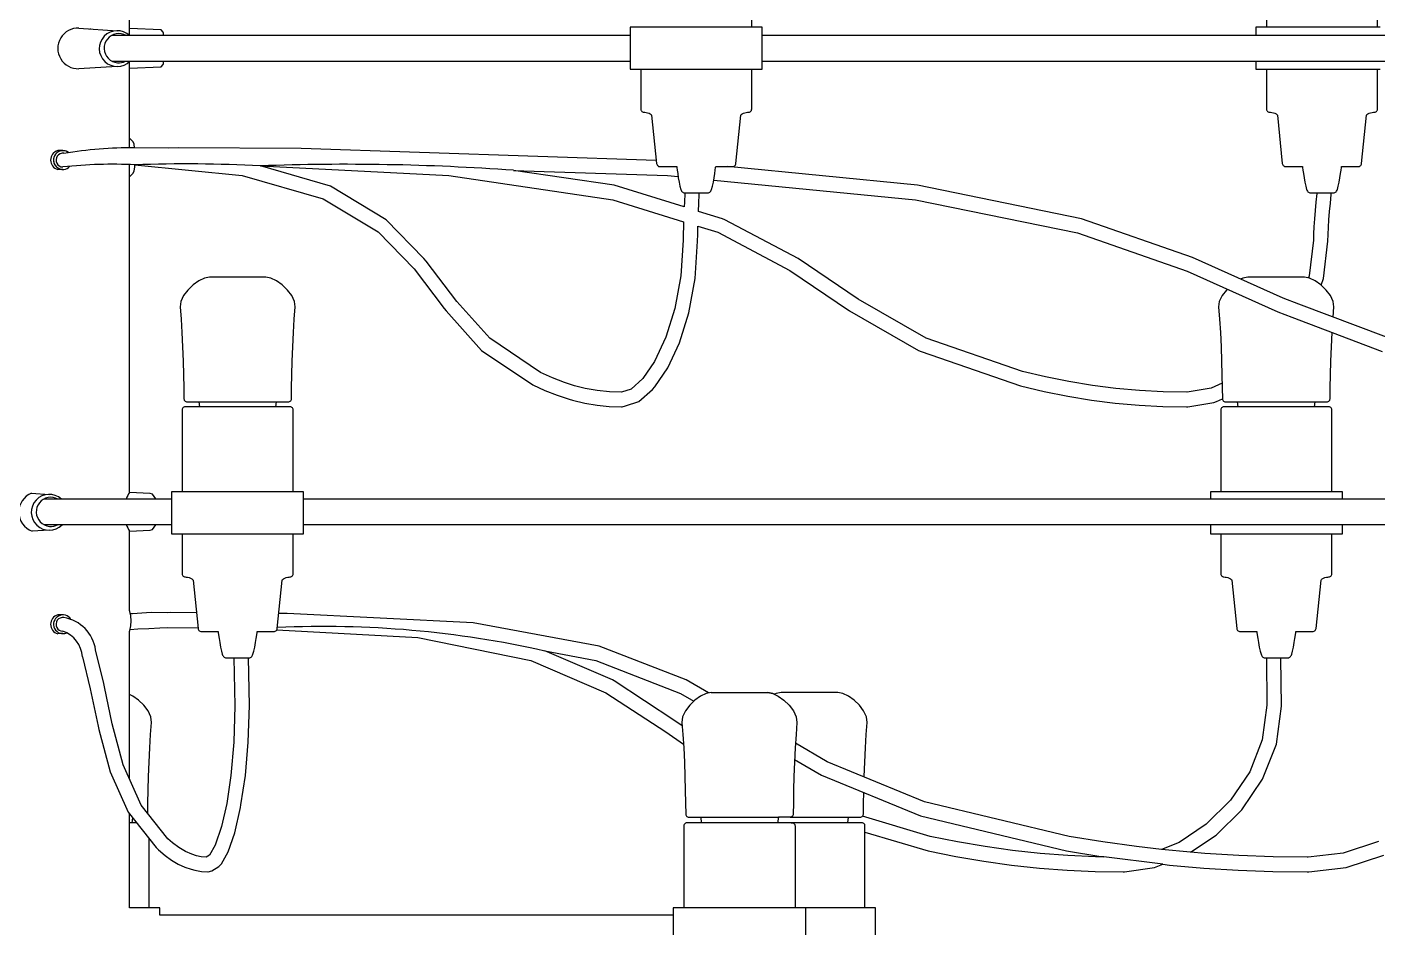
# Model space of a CAD drawing. Header units: millimetres. Extents: x 112 to 8820, y -2365 to 5002.
# Drawn here: x 586.1 to 871.7, y -548.8 to -358.5 of the extents above; entities that cross this region are included whole.
import ezdxf

# ---------------------------------------------------------------- set-up
doc = ezdxf.new("R2010")
doc.units = ezdxf.units.MM

# ---------------------------------------------------------------- blocks, each defined once
blk = doc.blocks.new('2097-30_EL-front')
for p, q in [((1.908, 30.376), (1.908, 36.61)), ((15.063, 30.556), (15.063, 32.288)), ((25.944, 31.845), (25.944, 30.556)), ((28.292, 30.556), (28.292, 31.711)), ((12.493, 30.376), (1.526, 30.376)), ((2.575, 30.495), (1.908, 30.523)), ((2.62, 30.448), (2.575, 30.495)), ((2.624, 30.431), (2.62, 30.448)), ((2.628, 30.383), (2.624, 30.431)), ((2.628, 30.375), (2.628, 30.383)), ((12.501, 30.556), (12.493, 30.556)), ((12.493, 30.556), (12.493, 29.835)), ((12.569, 30.556), (12.501, 30.556)), ((12.695, 30.556), (12.569, 30.556)), ((12.873, 30.556), (12.695, 30.556)), ((13.096, 30.556), (12.873, 30.556)), ((13.353, 30.556), (13.096, 30.556)), ((13.634, 30.556), (13.353, 30.556)), ((13.926, 30.556), (13.634, 30.556)), ((14.216, 30.556), (13.926, 30.556)), ((14.492, 30.556), (14.216, 30.556)), ((14.742, 30.556), (14.492, 30.556)), ((14.954, 30.556), (14.742, 30.556)), ((15.12, 30.556), (14.954, 30.556)), ((15.232, 30.556), (15.12, 30.556)), ((15.285, 30.556), (15.232, 30.556)), ((15.285, 29.835), (15.285, 30.556)), ((28.515, 30.376), (15.285, 30.376)), ((25.73, 30.556), (25.722, 30.556)), ((25.722, 30.556), (25.722, 30.376)), ((25.798, 30.556), (25.73, 30.556)), ((25.924, 30.556), (25.798, 30.556)), ((26.102, 30.556), (25.924, 30.556)), ((26.325, 30.556), (26.102, 30.556)), ((26.582, 30.556), (26.325, 30.556)), ((26.863, 30.556), (26.582, 30.556)), ((27.155, 30.556), (26.863, 30.556)), ((27.445, 30.556), (27.155, 30.556)), ((27.721, 30.556), (27.445, 30.556)), ((27.971, 30.556), (27.721, 30.556)), ((28.183, 30.556), (27.971, 30.556)), ((28.349, 30.556), (28.183, 30.556)), ((1.535, 29.835), (12.493, 29.835)), ((1.908, 28.004), (1.908, 29.835)), ((1.908, 29.687), (2.575, 29.714)), ((2.575, 29.714), (2.62, 29.761)), ((2.62, 29.761), (2.624, 29.778)), ((2.624, 29.778), (2.628, 29.827)), ((2.628, 29.827), (2.628, 29.835)), ((12.493, 29.835), (12.493, 29.669)), ((15.285, 29.669), (15.285, 29.835)), ((15.285, 29.835), (28.515, 29.835)), ((25.722, 29.835), (25.722, 29.669)), ((12.493, 29.669), (12.501, 29.669)), ((12.501, 29.669), (12.569, 29.669)), ((12.569, 29.669), (12.695, 29.669)), ((12.695, 29.669), (12.873, 29.669)), ((12.715, 29.669), (12.715, 28.824)), ((12.873, 29.669), (13.096, 29.669)), ((13.096, 29.669), (13.353, 29.669)), ((13.353, 29.669), (13.634, 29.669)), ((13.634, 29.669), (13.926, 29.669)), ((13.926, 29.669), (14.216, 29.669)), ((14.216, 29.669), (14.492, 29.669)), ((14.492, 29.669), (14.742, 29.669)), ((14.742, 29.669), (14.954, 29.669)), ((14.954, 29.669), (15.12, 29.669)), ((15.063, 28.824), (15.063, 29.669)), ((15.12, 29.669), (15.232, 29.669)), ((15.232, 29.669), (15.285, 29.669)), ((25.722, 29.669), (25.73, 29.669)), ((25.73, 29.669), (25.798, 29.669)), ((25.798, 29.669), (25.924, 29.669)), ((25.924, 29.669), (26.102, 29.669)), ((25.944, 29.669), (25.944, 28.824)), ((26.102, 29.669), (26.325, 29.669)), ((26.325, 29.669), (26.582, 29.669)), ((26.582, 29.669), (26.863, 29.669)), ((26.863, 29.669), (27.155, 29.669)), ((27.155, 29.669), (27.445, 29.669)), ((27.445, 29.669), (27.721, 29.669)), ((27.721, 29.669), (27.971, 29.669)), ((27.971, 29.669), (28.183, 29.669)), ((28.183, 29.669), (28.349, 29.669)), ((28.292, 28.824), (28.292, 29.669)), ((12.715, 28.824), (12.717, 28.809)), ((12.717, 28.809), (12.722, 28.795)), ((12.722, 28.795), (12.73, 28.783)), ((12.73, 28.783), (12.74, 28.773)), ((12.74, 28.773), (12.752, 28.765)), ((12.752, 28.765), (12.766, 28.76)), ((12.766, 28.76), (12.781, 28.759)), ((12.781, 28.759), (12.803, 28.757)), ((12.803, 28.757), (12.83, 28.752)), ((12.83, 28.752), (12.861, 28.745)), ((12.861, 28.745), (12.891, 28.735)), ((12.891, 28.735), (12.918, 28.722)), ((12.918, 28.722), (12.937, 28.709)), ((12.937, 28.709), (12.945, 28.693)), ((12.945, 28.693), (13.051, 27.671)), ((14.727, 27.671), (14.833, 28.693)), ((14.833, 28.693), (14.841, 28.709)), ((14.841, 28.709), (14.861, 28.722)), ((14.861, 28.722), (14.887, 28.735)), ((14.887, 28.735), (14.918, 28.745)), ((14.918, 28.745), (14.948, 28.752)), ((14.948, 28.752), (14.976, 28.757)), ((14.976, 28.757), (14.998, 28.759)), ((14.998, 28.759), (15.013, 28.76)), ((15.013, 28.76), (15.027, 28.765)), ((15.027, 28.765), (15.039, 28.773)), ((15.039, 28.773), (15.049, 28.783)), ((15.049, 28.783), (15.057, 28.795)), ((15.057, 28.795), (15.061, 28.809)), ((15.061, 28.809), (15.063, 28.824)), ((25.944, 28.824), (25.946, 28.809)), ((25.946, 28.809), (25.951, 28.795)), ((25.951, 28.795), (25.959, 28.783)), ((25.959, 28.783), (25.969, 28.773)), ((25.969, 28.773), (25.981, 28.765)), ((25.981, 28.765), (25.995, 28.76)), ((25.995, 28.76), (26.01, 28.759)), ((26.01, 28.759), (26.032, 28.757)), ((26.032, 28.757), (26.059, 28.752)), ((26.059, 28.752), (26.09, 28.745)), ((26.09, 28.745), (26.12, 28.735)), ((26.12, 28.735), (26.147, 28.722)), ((26.147, 28.722), (26.166, 28.709)), ((26.166, 28.709), (26.175, 28.693)), ((26.175, 28.693), (26.28, 27.671)), ((27.956, 27.671), (28.062, 28.693)), ((28.062, 28.693), (28.07, 28.709)), ((28.07, 28.709), (28.09, 28.722)), ((28.09, 28.722), (28.116, 28.735)), ((28.116, 28.735), (28.147, 28.745)), ((28.147, 28.745), (28.178, 28.752)), ((28.178, 28.752), (28.205, 28.757)), ((28.205, 28.757), (28.227, 28.759)), ((28.227, 28.759), (28.242, 28.76)), ((28.242, 28.76), (28.256, 28.765)), ((28.256, 28.765), (28.268, 28.773)), ((28.268, 28.773), (28.278, 28.783)), ((28.278, 28.783), (28.286, 28.795)), ((28.286, 28.795), (28.291, 28.809)), ((28.291, 28.809), (28.292, 28.824)), ((2.733, 27.997), (1.83, 28.006)), ((1.922, 28.192), (1.908, 28.193)), ((1.944, 28.173), (1.922, 28.192)), ((1.985, 28.127), (1.944, 28.173)), ((2.003, 28.078), (1.985, 28.127)), ((2.016, 28.004), (2.003, 28.078)), ((2.938, 28.006), (2.733, 27.997)), ((5.536, 27.988), (2.938, 28.006)), ((0.5, 27.944, -0.203), (0.391, 27.944, -0.203)), ((13.044, 27.737), (5.536, 27.988)), ((0.5, 27.547, -0.203), (0.391, 27.547, -0.203)), ((1.908, 27.405), (1.908, 27.649)), ((1.922, 27.406), (1.944, 27.425)), ((1.944, 27.425), (1.985, 27.471)), ((1.985, 27.471), (2.003, 27.52)), ((2.003, 27.52), (2.017, 27.596)), ((2.017, 27.596), (2.021, 27.645)), ((2.021, 27.642), (4.292, 27.419)), ((4.292, 27.419), (6.001, 26.924)), ((4.676, 27.62), (8.662, 27.419)), ((6.16, 27.19), (4.676, 27.62)), ((12.153, 27.211), (10.028, 27.527)), ((10.028, 27.527), (13.281, 27.419)), ((13.051, 27.671), (13.054, 27.656)), ((13.054, 27.656), (13.061, 27.642)), ((13.061, 27.642), (13.069, 27.63)), ((13.069, 27.63), (13.081, 27.62)), ((13.081, 27.62), (13.093, 27.612)), ((13.093, 27.612), (13.108, 27.607)), ((13.108, 27.607), (13.123, 27.606)), ((13.123, 27.606), (13.128, 27.606)), ((13.128, 27.606), (13.165, 27.606)), ((13.165, 27.606), (13.234, 27.606)), ((13.234, 27.606), (13.332, 27.606)), ((13.332, 27.606), (13.454, 27.606)), ((13.454, 27.606), (13.476, 27.606)), ((13.476, 27.606), (13.479, 27.586)), ((13.479, 27.586), (13.486, 27.534)), ((13.486, 27.534), (13.497, 27.459)), ((13.497, 27.459), (13.51, 27.37)), ((14.268, 27.37), (14.282, 27.459)), ((14.282, 27.459), (14.292, 27.534)), ((14.292, 27.534), (14.299, 27.586)), ((14.299, 27.586), (14.302, 27.606)), ((14.302, 27.606), (14.357, 27.606)), ((14.357, 27.606), (14.473, 27.606)), ((14.473, 27.606), (14.564, 27.606)), ((18.568, 27.211), (14.552, 27.606)), ((14.564, 27.606), (14.626, 27.606)), ((14.626, 27.606), (14.655, 27.606)), ((14.655, 27.606), (14.671, 27.607)), ((14.671, 27.607), (14.685, 27.612)), ((14.685, 27.612), (14.698, 27.62)), ((14.698, 27.62), (14.709, 27.63)), ((14.709, 27.63), (14.718, 27.642)), ((14.718, 27.642), (14.724, 27.656)), ((14.724, 27.656), (14.727, 27.671)), ((26.28, 27.671), (26.284, 27.656)), ((26.284, 27.656), (26.29, 27.642)), ((26.29, 27.642), (26.299, 27.63)), ((26.299, 27.63), (26.31, 27.62)), ((26.31, 27.62), (26.323, 27.612)), ((26.323, 27.612), (26.337, 27.607)), ((26.337, 27.607), (26.353, 27.606)), ((26.353, 27.606), (26.357, 27.606)), ((26.357, 27.606), (26.394, 27.606)), ((26.394, 27.606), (26.463, 27.606)), ((26.463, 27.606), (26.561, 27.606)), ((26.561, 27.606), (26.683, 27.606)), ((26.683, 27.606), (26.706, 27.606)), ((26.706, 27.606), (26.708, 27.586)), ((26.708, 27.586), (26.715, 27.534)), ((26.715, 27.534), (26.726, 27.459)), ((26.726, 27.459), (26.74, 27.37)), ((27.497, 27.37), (27.511, 27.459)), ((27.511, 27.459), (27.522, 27.534)), ((27.522, 27.534), (27.529, 27.586)), ((27.529, 27.586), (27.531, 27.606)), ((27.531, 27.606), (27.586, 27.606)), ((27.586, 27.606), (27.703, 27.606)), ((27.703, 27.606), (27.794, 27.606)), ((27.794, 27.606), (27.855, 27.606)), ((27.855, 27.606), (27.884, 27.606)), ((27.884, 27.606), (27.9, 27.607)), ((27.9, 27.607), (27.914, 27.612)), ((27.914, 27.612), (27.927, 27.62)), ((27.927, 27.62), (27.938, 27.63)), ((27.938, 27.63), (27.947, 27.642)), ((27.947, 27.642), (27.953, 27.656)), ((27.953, 27.656), (27.956, 27.671)), ((1.908, 27.405), (1.922, 27.406)), ((1.908, 20.721), (1.908, 27.405)), ((7.335, 26.485), (6.16, 27.19)), ((8.662, 27.419), (12.124, 26.903)), ((13.635, 26.754), (12.153, 27.211)), ((13.281, 27.419), (13.506, 27.397)), ((13.51, 27.37), (13.527, 27.279)), ((13.527, 27.279), (13.545, 27.193)), ((13.545, 27.193), (13.565, 27.124)), ((14.213, 27.124), (14.233, 27.193)), ((14.233, 27.193), (14.252, 27.279)), ((14.252, 27.279), (14.268, 27.37)), ((14.259, 27.322), (18.523, 26.903)), ((22.032, 26.505), (18.568, 27.211)), ((26.74, 27.37), (26.756, 27.279)), ((26.756, 27.279), (26.774, 27.193)), ((26.774, 27.193), (26.794, 27.124)), ((27.443, 27.124), (27.462, 27.193)), ((27.462, 27.193), (27.481, 27.279)), ((27.481, 27.279), (27.497, 27.37)), ((6.001, 26.924), (7.165, 26.225)), ((12.124, 26.903), (13.622, 26.441)), ((13.565, 27.124), (13.572, 27.107)), ((13.572, 27.107), (13.581, 27.091)), ((13.581, 27.091), (13.591, 27.077)), ((13.591, 27.077), (13.603, 27.066)), ((13.603, 27.066), (13.616, 27.057)), ((13.616, 27.057), (13.63, 27.051)), ((13.63, 27.051), (13.645, 27.049)), ((13.64, 26.856), (13.635, 26.754)), ((13.649, 27.04), (13.64, 26.856)), ((13.645, 27.049), (13.646, 27.049)), ((13.646, 27.049), (13.658, 27.049)), ((13.649, 27.049), (13.649, 27.04)), ((13.658, 27.049), (13.68, 27.049)), ((13.68, 27.049), (13.711, 27.049)), ((13.711, 27.049), (13.75, 27.049)), ((13.75, 27.049), (13.795, 27.049)), ((13.795, 27.049), (13.844, 27.049)), ((13.844, 27.049), (13.896, 27.049)), ((13.896, 27.049), (13.946, 27.049)), ((13.945, 26.833), (13.954, 27.017)), ((13.946, 27.049), (13.995, 27.049)), ((13.954, 27.017), (13.955, 27.049)), ((13.995, 27.049), (14.038, 27.049)), ((14.038, 27.049), (14.076, 27.049)), ((14.076, 27.049), (14.105, 27.049)), ((14.105, 27.049), (14.124, 27.049)), ((14.124, 27.049), (14.134, 27.049)), ((14.134, 27.049), (14.149, 27.051)), ((14.149, 27.051), (14.163, 27.057)), ((14.163, 27.057), (14.176, 27.066)), ((14.176, 27.066), (14.187, 27.077)), ((14.187, 27.077), (14.198, 27.091)), ((14.198, 27.091), (14.206, 27.107)), ((14.206, 27.107), (14.213, 27.124)), ((18.523, 26.903), (21.952, 26.205)), ((26.794, 27.124), (26.801, 27.107)), ((26.801, 27.107), (26.81, 27.091)), ((26.81, 27.091), (26.82, 27.077)), ((26.82, 27.077), (26.832, 27.066)), ((26.832, 27.066), (26.845, 27.057)), ((26.845, 27.057), (26.859, 27.051)), ((26.859, 27.051), (26.874, 27.049)), ((26.874, 27.049), (26.875, 27.049)), ((26.875, 27.049), (26.887, 27.049)), ((26.887, 27.049), (26.909, 27.049)), ((26.909, 27.049), (26.941, 27.049)), ((26.941, 27.049), (26.98, 27.049)), ((26.99, 26.856), (26.974, 26.676)), ((26.98, 27.049), (27.025, 27.049)), ((27.008, 27.04), (26.99, 26.856)), ((27.009, 27.049), (27.008, 27.04)), ((27.025, 27.049), (27.074, 27.049)), ((27.074, 27.049), (27.125, 27.049)), ((27.125, 27.049), (27.176, 27.049)), ((27.176, 27.049), (27.224, 27.049)), ((27.224, 27.049), (27.268, 27.049)), ((27.268, 27.049), (27.305, 27.049)), ((27.295, 26.833), (27.312, 27.017)), ((27.305, 27.049), (27.334, 27.049)), ((27.312, 27.017), (27.316, 27.049)), ((27.334, 27.049), (27.353, 27.049)), ((27.353, 27.049), (27.363, 27.049)), ((27.363, 27.049), (27.378, 27.051)), ((27.378, 27.051), (27.392, 27.057)), ((27.392, 27.057), (27.405, 27.066)), ((27.405, 27.066), (27.416, 27.077)), ((27.416, 27.077), (27.427, 27.091)), ((27.427, 27.091), (27.436, 27.107)), ((27.436, 27.107), (27.443, 27.124)), ((13.937, 26.661), (13.945, 26.833)), ((14.441, 26.505), (13.937, 26.661)), ((26.974, 26.676), (26.96, 26.502)), ((27.265, 26.485), (27.279, 26.655)), ((27.279, 26.655), (27.295, 26.833)), ((8.132, 25.664), (7.335, 26.485)), ((13.619, 26.337), (13.615, 26.183)), ((13.622, 26.441), (13.619, 26.337)), ((13.92, 26.175), (13.924, 26.324)), ((13.924, 26.324), (13.925, 26.348)), ((13.925, 26.348), (14.347, 26.218)), ((14.497, 26.485), (14.441, 26.505)), ((16.047, 25.664), (14.497, 26.485)), ((24.381, 25.684), (22.032, 26.505)), ((26.949, 26.337), (26.942, 26.183)), ((26.96, 26.502), (26.949, 26.337)), ((27.247, 26.175), (27.254, 26.324)), ((27.254, 26.324), (27.265, 26.485)), ((7.165, 26.225), (7.923, 25.444)), ((13.614, 26.049), (13.567, 25.298)), ((13.615, 26.183), (13.614, 26.049)), ((13.87, 25.245), (13.919, 26.033)), ((13.919, 26.033), (13.92, 26.175)), ((14.347, 26.218), (15.865, 25.414)), ((21.952, 26.205), (24.27, 25.394)), ((26.939, 26.049), (26.849, 25.298)), ((26.942, 26.183), (26.939, 26.049)), ((27.149, 25.245), (27.245, 26.033)), ((27.245, 26.033), (27.247, 26.175)), ((7.923, 25.444), (8.557, 24.609)), ((8.179, 25.611), (8.132, 25.664)), ((8.825, 24.759), (8.179, 25.611)), ((17.314, 24.805), (16.047, 25.664)), ((26.299, 24.825), (24.381, 25.684)), ((3.373, 25.194), (3.253, 25.107)), ((3.491, 25.252), (3.373, 25.194)), ((3.596, 25.273), (3.491, 25.252)), ((3.63, 25.273), (3.596, 25.273)), ((3.639, 25.273), (3.63, 25.273)), ((3.714, 25.273), (3.639, 25.273)), ((3.819, 25.273), (3.714, 25.273)), ((3.926, 25.273), (3.819, 25.273)), ((4.068, 25.273), (3.926, 25.273)), ((4.218, 25.273), (4.068, 25.273)), ((4.366, 25.273), (4.218, 25.273)), ((4.503, 25.273), (4.366, 25.273)), ((4.621, 25.273), (4.503, 25.273)), ((4.712, 25.273), (4.621, 25.273)), ((4.771, 25.273), (4.712, 25.273)), ((4.792, 25.273), (4.771, 25.273)), ((4.898, 25.252), (4.792, 25.273)), ((5.016, 25.194), (4.898, 25.252)), ((5.137, 25.107), (5.016, 25.194)), ((13.567, 25.298), (13.439, 24.611)), ((13.735, 24.519), (13.87, 25.245)), ((15.865, 25.414), (17.13, 24.556)), ((24.27, 25.394), (26.184, 24.537)), ((25.447, 25.252), (25.399, 25.228)), ((25.552, 25.273), (25.447, 25.252)), ((25.58, 25.273), (25.552, 25.273)), ((25.644, 25.273), (25.58, 25.273)), ((25.74, 25.273), (25.644, 25.273)), ((25.862, 25.273), (25.74, 25.273)), ((26.002, 25.273), (25.862, 25.273)), ((26.151, 25.273), (26.002, 25.273)), ((26.3, 25.273), (26.151, 25.273)), ((26.44, 25.273), (26.3, 25.273)), ((26.562, 25.273), (26.44, 25.273)), ((26.658, 25.273), (26.562, 25.273)), ((26.722, 25.273), (26.658, 25.273)), ((26.75, 25.273), (26.722, 25.273)), ((26.855, 25.252), (26.75, 25.273)), ((26.849, 25.298), (26.833, 25.256)), ((26.973, 25.194), (26.855, 25.252)), ((27.093, 25.107), (26.973, 25.194)), ((27.098, 25.102), (27.149, 25.245)), ((3.052, 24.88), (2.994, 24.757)), ((3.143, 24.999), (3.052, 24.88)), ((3.253, 25.107), (3.143, 24.999)), ((5.248, 24.999), (5.137, 25.107)), ((5.339, 24.88), (5.248, 24.999)), ((5.397, 24.757), (5.339, 24.88)), ((25.007, 24.88), (24.948, 24.757)), ((25.097, 24.999), (25.007, 24.88)), ((25.114, 25.016), (25.097, 24.999)), ((27.205, 24.999), (27.093, 25.107)), ((27.295, 24.88), (27.205, 24.999)), ((27.353, 24.757), (27.295, 24.88)), ((2.994, 24.757), (2.979, 24.64)), ((2.979, 24.64), (2.999, 24.384)), ((5.392, 24.384), (5.412, 24.64)), ((5.412, 24.64), (5.397, 24.757)), ((8.557, 24.609), (8.603, 24.556)), ((9.524, 23.981), (8.825, 24.759)), ((13.439, 24.611), (13.247, 24.001)), ((18.752, 23.983), (17.314, 24.805)), ((24.948, 24.757), (24.933, 24.64)), ((24.933, 24.64), (24.953, 24.384)), ((26.632, 24.699), (26.299, 24.825)), ((28.48, 24.001), (26.632, 24.699)), ((27.352, 24.427), (27.369, 24.64)), ((27.369, 24.64), (27.353, 24.757)), ((2.999, 24.384), (3.016, 24.099)), ((5.375, 24.099), (5.392, 24.384)), ((8.603, 24.556), (9.352, 23.723)), ((13.535, 23.883), (13.735, 24.519)), ((17.13, 24.556), (18.588, 23.723)), ((24.953, 24.384), (24.97, 24.099)), ((26.184, 24.537), (26.479, 24.425)), ((26.479, 24.425), (28.393, 23.703)), ((3.016, 24.099), (3.03, 23.799)), ((5.361, 23.799), (5.375, 24.099)), ((13.247, 24.001), (13.008, 23.489)), ((24.97, 24.099), (24.984, 23.799)), ((27.317, 23.799), (27.332, 24.099)), ((27.332, 24.099), (27.332, 24.104)), ((3.03, 23.799), (3.041, 23.496)), ((5.35, 23.496), (5.361, 23.799)), ((9.352, 23.723), (10.433, 22.992)), ((10.596, 23.257), (9.524, 23.981)), ((13.288, 23.355), (13.535, 23.883)), ((18.588, 23.723), (18.643, 23.703)), ((20.784, 23.277), (18.752, 23.983)), ((24.984, 23.799), (24.996, 23.496)), ((27.306, 23.496), (27.317, 23.799)), ((3.041, 23.496), (3.05, 23.203)), ((5.341, 23.203), (5.35, 23.496)), ((13.008, 23.489), (12.76, 23.127)), ((18.643, 23.703), (20.746, 22.972)), ((24.996, 23.496), (25.004, 23.203)), ((27.297, 23.203), (27.306, 23.496)), ((3.05, 23.203), (3.056, 22.933)), ((5.335, 22.933), (5.341, 23.203)), ((10.848, 23.141), (10.596, 23.257)), ((11.103, 23.042), (10.848, 23.141)), ((13.012, 22.952), (13.288, 23.355)), ((21.275, 23.161), (20.784, 23.277)), ((21.769, 23.063), (21.275, 23.161)), ((25.004, 23.203), (25.01, 22.933)), ((27.292, 22.933), (27.297, 23.203)), ((3.056, 22.933), (3.059, 22.699)), ((5.332, 22.699), (5.335, 22.933)), ((10.433, 22.992), (10.689, 22.874)), ((10.689, 22.874), (10.946, 22.775)), ((11.317, 22.975), (11.103, 23.042)), ((11.541, 22.92), (11.317, 22.975)), ((11.797, 22.875), (11.541, 22.92)), ((12.053, 22.848), (11.797, 22.875)), ((12.511, 22.905), (12.307, 22.839)), ((12.76, 23.127), (12.511, 22.905)), ((12.675, 22.64), (12.965, 22.899)), ((12.965, 22.899), (13.012, 22.952)), ((20.746, 22.972), (21.246, 22.854)), ((21.246, 22.854), (21.746, 22.754)), ((22.265, 22.982), (21.769, 23.063)), ((22.762, 22.92), (22.265, 22.982)), ((23.26, 22.875), (22.762, 22.92)), ((23.759, 22.848), (23.26, 22.875)), ((24.772, 22.922), (24.27, 22.839)), ((25.008, 23.031), (24.772, 22.922)), ((25.01, 22.933), (25.013, 22.699)), ((27.289, 22.699), (27.292, 22.933)), ((3.059, 22.699), (3.061, 22.684)), ((3.061, 22.684), (3.066, 22.67)), ((3.066, 22.67), (3.074, 22.658)), ((3.074, 22.658), (3.085, 22.648)), ((3.085, 22.648), (3.098, 22.641)), ((3.098, 22.641), (3.112, 22.636)), ((3.112, 22.636), (3.127, 22.635)), ((3.127, 22.635), (3.189, 22.635)), ((3.189, 22.635), (3.313, 22.635)), ((3.313, 22.635), (5.017, 22.635)), ((3.372, 22.635), (3.386, 22.53)), ((5.003, 22.53), (5.017, 22.635)), ((5.017, 22.635), (5.12, 22.635)), ((5.12, 22.635), (5.224, 22.635)), ((5.224, 22.635), (5.263, 22.635)), ((5.263, 22.635), (5.279, 22.636)), ((5.279, 22.636), (5.293, 22.641)), ((5.293, 22.641), (5.306, 22.648)), ((5.306, 22.648), (5.317, 22.658)), ((5.317, 22.658), (5.325, 22.67)), ((5.325, 22.67), (5.33, 22.684)), ((5.33, 22.684), (5.332, 22.699)), ((10.946, 22.775), (11.203, 22.694)), ((11.203, 22.694), (11.276, 22.673)), ((11.276, 22.673), (11.533, 22.61)), ((11.533, 22.61), (11.792, 22.564)), ((11.792, 22.564), (12.05, 22.537)), ((12.307, 22.839), (12.053, 22.848)), ((12.394, 22.549), (12.675, 22.64)), ((21.746, 22.754), (22.246, 22.673)), ((22.246, 22.673), (22.748, 22.61)), ((22.748, 22.61), (23.251, 22.564)), ((23.251, 22.564), (23.754, 22.537)), ((24.258, 22.839), (23.759, 22.848)), ((24.27, 22.839), (24.258, 22.839)), ((24.281, 22.528), (24.83, 22.619)), ((24.83, 22.619), (24.887, 22.64)), ((24.887, 22.64), (25.013, 22.698)), ((25.013, 22.699), (25.015, 22.684)), ((25.015, 22.684), (25.021, 22.67)), ((25.021, 22.67), (25.029, 22.658)), ((25.029, 22.658), (25.039, 22.648)), ((25.039, 22.648), (25.052, 22.641)), ((25.052, 22.641), (25.067, 22.636)), ((25.067, 22.636), (25.082, 22.635)), ((25.082, 22.635), (25.132, 22.635)), ((25.132, 22.635), (25.247, 22.635)), ((25.247, 22.635), (25.328, 22.635)), ((25.328, 22.635), (25.342, 22.53)), ((25.328, 22.635), (27.055, 22.635)), ((26.96, 22.53), (26.974, 22.635)), ((27.055, 22.635), (27.169, 22.635)), ((27.169, 22.635), (27.22, 22.635)), ((27.22, 22.635), (27.235, 22.636)), ((27.235, 22.636), (27.25, 22.641)), ((27.25, 22.641), (27.262, 22.648)), ((27.262, 22.648), (27.273, 22.658)), ((27.273, 22.658), (27.281, 22.67)), ((27.281, 22.67), (27.287, 22.684)), ((27.287, 22.684), (27.289, 22.699)), ((3.022, 22.48), (3.02, 22.465)), ((3.02, 22.465), (3.02, 20.732)), ((3.027, 22.493), (3.022, 22.48)), ((3.035, 22.506), (3.027, 22.493)), ((3.045, 22.516), (3.035, 22.506)), ((3.057, 22.524), (3.045, 22.516)), ((3.071, 22.528), (3.057, 22.524)), ((3.086, 22.53), (3.071, 22.528)), ((3.129, 22.53), (3.086, 22.53)), ((3.22, 22.53), (3.129, 22.53)), ((3.352, 22.53), (3.22, 22.53)), ((3.522, 22.53), (3.352, 22.53)), ((3.721, 22.53), (3.522, 22.53)), ((3.94, 22.53), (3.721, 22.53)), ((4.171, 22.53), (3.94, 22.53)), ((4.402, 22.53), (4.171, 22.53)), ((4.625, 22.53), (4.402, 22.53)), ((4.829, 22.53), (4.625, 22.53)), ((5.005, 22.53), (4.829, 22.53)), ((5.145, 22.53), (5.005, 22.53)), ((5.244, 22.53), (5.145, 22.53)), ((5.297, 22.53), (5.244, 22.53)), ((5.302, 22.53), (5.297, 22.53)), ((5.317, 22.528), (5.302, 22.53)), ((5.331, 22.524), (5.317, 22.528)), ((5.343, 22.516), (5.331, 22.524)), ((5.353, 22.506), (5.343, 22.516)), ((5.361, 22.493), (5.353, 22.506)), ((5.366, 22.48), (5.361, 22.493)), ((5.367, 22.465), (5.366, 22.48)), ((5.367, 20.732), (5.367, 22.465)), ((12.05, 22.537), (12.309, 22.528)), ((12.309, 22.528), (12.321, 22.528)), ((12.321, 22.528), (12.394, 22.549)), ((23.754, 22.537), (24.257, 22.528)), ((24.257, 22.528), (24.281, 22.528)), ((24.982, 22.48), (24.981, 22.465)), ((24.981, 22.465), (24.981, 20.732)), ((24.987, 22.493), (24.982, 22.48)), ((24.995, 22.506), (24.987, 22.493)), ((25.005, 22.516), (24.995, 22.506)), ((25.017, 22.524), (25.005, 22.516)), ((25.031, 22.528), (25.017, 22.524)), ((25.046, 22.53), (25.031, 22.528)), ((25.051, 22.53), (25.046, 22.53)), ((25.104, 22.53), (25.051, 22.53)), ((25.203, 22.53), (25.104, 22.53)), ((25.343, 22.53), (25.203, 22.53)), ((25.519, 22.53), (25.343, 22.53)), ((25.723, 22.53), (25.519, 22.53)), ((25.946, 22.53), (25.723, 22.53)), ((26.177, 22.53), (25.946, 22.53)), ((26.408, 22.53), (26.177, 22.53)), ((26.627, 22.53), (26.408, 22.53)), ((26.826, 22.53), (26.627, 22.53)), ((26.996, 22.53), (26.826, 22.53)), ((27.129, 22.53), (26.996, 22.53)), ((27.219, 22.53), (27.129, 22.53)), ((27.262, 22.53), (27.219, 22.53)), ((27.277, 22.528), (27.262, 22.53)), ((27.291, 22.524), (27.277, 22.528)), ((27.303, 22.516), (27.291, 22.524)), ((27.313, 22.506), (27.303, 22.516)), ((27.321, 22.493), (27.313, 22.506)), ((27.326, 22.48), (27.321, 22.493)), ((27.328, 22.465), (27.326, 22.48)), ((27.328, 20.732), (27.328, 22.465)), ((2.798, 20.582), (0.097, 20.582)), ((2.345, 20.702), (1.908, 20.721)), ((2.391, 20.683), (2.345, 20.702)), ((2.426, 20.638), (2.391, 20.683)), ((2.462, 20.589), (2.426, 20.638)), ((2.465, 20.582), (2.462, 20.589)), ((2.853, 20.732), (2.798, 20.732)), ((2.798, 20.732), (2.798, 20.041)), ((2.967, 20.732), (2.853, 20.732)), ((3.134, 20.732), (2.967, 20.732)), ((3.347, 20.732), (3.134, 20.732)), ((3.598, 20.732), (3.347, 20.732)), ((3.874, 20.732), (3.598, 20.732)), ((4.165, 20.732), (3.874, 20.732)), ((4.457, 20.732), (4.165, 20.732)), ((4.737, 20.732), (4.457, 20.732)), ((4.993, 20.732), (4.737, 20.732)), ((5.215, 20.732), (4.993, 20.732)), ((5.392, 20.732), (5.215, 20.732)), ((5.517, 20.732), (5.392, 20.732)), ((5.583, 20.732), (5.517, 20.732)), ((5.589, 20.732), (5.583, 20.732)), ((5.589, 20.041), (5.589, 20.732)), ((27.55, 20.582), (5.589, 20.582)), ((24.765, 20.732), (24.759, 20.732)), ((24.759, 20.732), (24.759, 20.582)), ((24.831, 20.732), (24.765, 20.732)), ((24.956, 20.732), (24.831, 20.732)), ((25.133, 20.732), (24.956, 20.732)), ((25.355, 20.732), (25.133, 20.732)), ((25.611, 20.732), (25.355, 20.732)), ((25.891, 20.732), (25.611, 20.732)), ((26.183, 20.732), (25.891, 20.732)), ((26.474, 20.732), (26.183, 20.732)), ((26.75, 20.732), (26.474, 20.732)), ((27.001, 20.732), (26.75, 20.732)), ((27.214, 20.732), (27.001, 20.732)), ((27.381, 20.732), (27.214, 20.732)), ((27.495, 20.732), (27.381, 20.732)), ((27.55, 20.732), (27.495, 20.732)), ((27.55, 20.582), (27.55, 20.732)), ((29.279, 20.582), (27.55, 20.582)), ((0.093, 20.041), (2.798, 20.041)), ((2.426, 19.985), (2.462, 20.034)), ((2.462, 20.034), (2.465, 20.041)), ((2.798, 20.041), (2.798, 19.845)), ((5.589, 19.845), (5.589, 20.041)), ((5.589, 20.041), (27.55, 20.041)), ((24.759, 20.041), (24.759, 19.845)), ((27.55, 19.845), (27.55, 20.041)), ((27.55, 20.041), (29.279, 20.041)), ((1.908, 19.902), (2.345, 19.921)), ((1.908, 18.228), (1.908, 19.902)), ((2.345, 19.921), (2.391, 19.94)), ((2.391, 19.94), (2.426, 19.985)), ((2.798, 19.845), (2.853, 19.845)), ((2.853, 19.845), (2.967, 19.845)), ((2.967, 19.845), (3.134, 19.845)), ((3.02, 19.845), (3.02, 19.001)), ((3.134, 19.845), (3.347, 19.845)), ((3.347, 19.845), (3.598, 19.845)), ((3.598, 19.845), (3.874, 19.845)), ((3.874, 19.845), (4.165, 19.845)), ((4.165, 19.845), (4.457, 19.845)), ((4.457, 19.845), (4.737, 19.845)), ((4.737, 19.845), (4.866, 19.845)), ((4.866, 19.845), (5.053, 19.845)), ((5.053, 19.845), (5.201, 19.845)), ((5.201, 19.845), (5.306, 19.845)), ((5.306, 19.845), (5.362, 19.845)), ((5.362, 19.845), (5.367, 19.845)), ((5.367, 19.001), (5.367, 19.845)), ((5.367, 19.845), (5.589, 19.845)), ((24.759, 19.845), (24.765, 19.845)), ((24.765, 19.845), (24.831, 19.845)), ((24.831, 19.845), (24.956, 19.845)), ((24.956, 19.845), (25.147, 19.845)), ((24.981, 19.845), (24.981, 19.001)), ((25.147, 19.845), (25.296, 19.845)), ((25.296, 19.845), (25.482, 19.845)), ((25.482, 19.845), (25.698, 19.845)), ((25.698, 19.845), (25.933, 19.845)), ((25.933, 19.845), (26.179, 19.845)), ((26.179, 19.845), (26.423, 19.845)), ((26.423, 19.845), (26.655, 19.845)), ((26.655, 19.845), (26.866, 19.845)), ((26.866, 19.845), (27.001, 19.845)), ((27.001, 19.845), (27.214, 19.845)), ((27.214, 19.845), (27.381, 19.845)), ((27.328, 19.001), (27.328, 19.845)), ((27.381, 19.845), (27.495, 19.845)), ((27.495, 19.845), (27.55, 19.845)), ((3.02, 19.001), (3.022, 18.986)), ((3.022, 18.986), (3.027, 18.972)), ((3.027, 18.972), (3.035, 18.96)), ((3.035, 18.96), (3.045, 18.949)), ((3.045, 18.949), (3.057, 18.942)), ((3.057, 18.942), (3.071, 18.937)), ((3.071, 18.937), (3.086, 18.935)), ((3.086, 18.935), (3.108, 18.933)), ((3.108, 18.933), (3.135, 18.929)), ((3.135, 18.929), (3.166, 18.921)), ((3.166, 18.921), (3.196, 18.911)), ((3.196, 18.911), (3.223, 18.899)), ((3.223, 18.899), (3.242, 18.885)), ((3.242, 18.885), (3.251, 18.87)), ((3.251, 18.87), (3.356, 17.848)), ((5.032, 17.848), (5.137, 18.87)), ((5.137, 18.87), (5.145, 18.885)), ((5.145, 18.885), (5.165, 18.899)), ((5.165, 18.899), (5.191, 18.911)), ((5.191, 18.911), (5.222, 18.921)), ((5.222, 18.921), (5.253, 18.929)), ((5.253, 18.929), (5.28, 18.933)), ((5.28, 18.933), (5.302, 18.935)), ((5.302, 18.935), (5.317, 18.937)), ((5.317, 18.937), (5.331, 18.942)), ((5.331, 18.942), (5.343, 18.949)), ((5.343, 18.949), (5.353, 18.96)), ((5.353, 18.96), (5.361, 18.972)), ((5.361, 18.972), (5.366, 18.986)), ((5.366, 18.986), (5.367, 19.001)), ((24.981, 19.001), (24.982, 18.986)), ((24.982, 18.986), (24.987, 18.972)), ((24.987, 18.972), (24.995, 18.96)), ((24.995, 18.96), (25.005, 18.949)), ((25.005, 18.949), (25.017, 18.942)), ((25.017, 18.942), (25.031, 18.937)), ((25.031, 18.937), (25.046, 18.935)), ((25.046, 18.935), (25.068, 18.933)), ((25.068, 18.933), (25.095, 18.929)), ((25.095, 18.929), (25.126, 18.921)), ((25.126, 18.921), (25.157, 18.911)), ((25.157, 18.911), (25.183, 18.899)), ((25.183, 18.899), (25.203, 18.885)), ((25.203, 18.885), (25.211, 18.87)), ((25.211, 18.87), (25.317, 17.848)), ((26.992, 17.848), (27.098, 18.87)), ((27.098, 18.87), (27.106, 18.885)), ((27.106, 18.885), (27.125, 18.899)), ((27.125, 18.899), (27.152, 18.911)), ((27.152, 18.911), (27.182, 18.921)), ((27.182, 18.921), (27.213, 18.929)), ((27.213, 18.929), (27.24, 18.933)), ((27.24, 18.933), (27.262, 18.935)), ((27.262, 18.935), (27.277, 18.937)), ((27.277, 18.937), (27.291, 18.942)), ((27.291, 18.942), (27.303, 18.949)), ((27.303, 18.949), (27.313, 18.96)), ((27.313, 18.96), (27.321, 18.972)), ((27.321, 18.972), (27.326, 18.986)), ((27.326, 18.986), (27.328, 19.001)), ((0.5, 18.134, -0.203), (0.391, 18.134, -0.203)), ((1.916, 18.207), (1.908, 18.228)), ((1.934, 18.111), (1.916, 18.207)), ((1.972, 18.158), (1.926, 18.155)), ((1.941, 18.005), (1.934, 18.111)), ((1.934, 17.899), (1.941, 18.005)), ((2.17, 18.169), (1.972, 18.158)), ((2.366, 18.181), (2.17, 18.169)), ((2.714, 18.178), (2.366, 18.181)), ((2.776, 18.181), (2.714, 18.178)), ((3.322, 18.177), (2.776, 18.181)), ((5.241, 18.162), (5.064, 18.164)), ((9.176, 17.968), (5.241, 18.162)), ((0.5, 17.737, -0.203), (0.391, 17.737, -0.203)), ((1.908, 17.782), (1.916, 17.803)), ((1.908, 14.667), (1.908, 17.782)), ((1.916, 17.803), (1.934, 17.899)), ((1.921, 17.828), (2.086, 17.836)), ((2.086, 17.836), (2.316, 17.847)), ((2.316, 17.847), (2.548, 17.859)), ((2.548, 17.859), (2.718, 17.867)), ((2.718, 17.867), (3.355, 17.862)), ((3.356, 17.848), (3.359, 17.832)), ((3.359, 17.832), (3.366, 17.818)), ((3.366, 17.818), (3.374, 17.806)), ((3.374, 17.806), (3.386, 17.796)), ((3.386, 17.796), (3.398, 17.789)), ((3.398, 17.789), (3.413, 17.784)), ((3.413, 17.784), (3.428, 17.782)), ((3.428, 17.782), (3.458, 17.782)), ((3.458, 17.782), (3.521, 17.782)), ((3.521, 17.782), (3.612, 17.782)), ((3.612, 17.782), (3.73, 17.782)), ((3.73, 17.782), (3.781, 17.782)), ((3.781, 17.782), (3.784, 17.763)), ((3.784, 17.763), (3.791, 17.71)), ((3.791, 17.71), (3.801, 17.635)), ((4.586, 17.635), (4.597, 17.71)), ((4.597, 17.71), (4.604, 17.763)), ((4.604, 17.763), (4.606, 17.782)), ((4.606, 17.782), (4.754, 17.782)), ((4.754, 17.782), (4.851, 17.782)), ((4.851, 17.782), (4.919, 17.782)), ((4.919, 17.782), (4.956, 17.782)), ((4.956, 17.782), (4.959, 17.782)), ((4.959, 17.782), (4.975, 17.784)), ((4.975, 17.784), (4.989, 17.789)), ((4.989, 17.789), (5.002, 17.796)), ((5.002, 17.796), (5.013, 17.806)), ((5.013, 17.806), (5.022, 17.818)), ((5.022, 17.818), (5.028, 17.832)), ((5.023, 17.821), (8.004, 17.658)), ((5.028, 17.832), (5.032, 17.848)), ((11.838, 17.472), (9.176, 17.968)), ((25.317, 17.848), (25.32, 17.832)), ((25.32, 17.832), (25.326, 17.818)), ((25.326, 17.818), (25.335, 17.806)), ((25.335, 17.806), (25.346, 17.796)), ((25.346, 17.796), (25.359, 17.789)), ((25.359, 17.789), (25.373, 17.784)), ((25.373, 17.784), (25.389, 17.782)), ((25.389, 17.782), (25.392, 17.782)), ((25.392, 17.782), (25.429, 17.782)), ((25.429, 17.782), (25.497, 17.782)), ((25.497, 17.782), (25.594, 17.782)), ((25.594, 17.782), (25.742, 17.782)), ((25.742, 17.782), (25.744, 17.763)), ((25.744, 17.763), (25.751, 17.71)), ((25.751, 17.71), (25.762, 17.635)), ((26.547, 17.635), (26.557, 17.71)), ((26.557, 17.71), (26.564, 17.763)), ((26.564, 17.763), (26.567, 17.782)), ((26.567, 17.782), (26.619, 17.782)), ((26.619, 17.782), (26.89, 17.782)), ((26.89, 17.782), (26.92, 17.782)), ((26.92, 17.782), (26.935, 17.784)), ((26.935, 17.784), (26.95, 17.789)), ((26.95, 17.789), (26.963, 17.796)), ((26.963, 17.796), (26.974, 17.806)), ((26.974, 17.806), (26.982, 17.818)), ((26.982, 17.818), (26.989, 17.832)), ((26.989, 17.832), (26.992, 17.848)), ((3.801, 17.635), (3.815, 17.547)), ((3.815, 17.547), (3.832, 17.455)), ((3.832, 17.455), (3.85, 17.37)), ((4.538, 17.37), (4.556, 17.455)), ((4.556, 17.455), (4.572, 17.547)), ((4.572, 17.547), (4.586, 17.635)), ((8.004, 17.658), (10.392, 17.171)), ((13.676, 16.758), (11.838, 17.472)), ((25.762, 17.635), (25.776, 17.547)), ((25.776, 17.547), (25.792, 17.455)), ((25.792, 17.455), (25.81, 17.37)), ((26.498, 17.37), (26.516, 17.455)), ((26.516, 17.455), (26.533, 17.547)), ((26.533, 17.547), (26.547, 17.635)), ((0.915, 17.25), (1.079, 16.571)), ((1.362, 16.684), (1.191, 17.393)), ((3.85, 17.37), (3.87, 17.301)), ((3.87, 17.301), (3.877, 17.284)), ((3.877, 17.284), (3.886, 17.268)), ((3.886, 17.268), (3.896, 17.254)), ((3.896, 17.254), (3.908, 17.242)), ((3.908, 17.242), (3.921, 17.233)), ((3.921, 17.233), (3.935, 17.228)), ((3.935, 17.228), (3.95, 17.226)), ((3.95, 17.226), (3.951, 17.226)), ((3.951, 17.226), (3.962, 17.226)), ((3.962, 17.226), (3.984, 17.226)), ((3.984, 17.226), (4.015, 17.226)), ((4.015, 17.226), (4.054, 17.226)), ((4.054, 17.226), (4.099, 17.226)), ((4.099, 17.226), (4.148, 17.226)), ((4.114, 17.226), (4.136, 16.214)), ((4.148, 17.226), (4.199, 17.226)), ((4.199, 17.226), (4.25, 17.226)), ((4.25, 17.226), (4.298, 17.226)), ((4.298, 17.226), (4.342, 17.226)), ((4.342, 17.226), (4.379, 17.226)), ((4.379, 17.226), (4.409, 17.226)), ((4.409, 17.226), (4.429, 17.226)), ((4.442, 16.217), (4.42, 17.226)), ((4.429, 17.226), (4.438, 17.226)), ((4.438, 17.226), (4.453, 17.228)), ((4.453, 17.228), (4.467, 17.233)), ((4.467, 17.233), (4.48, 17.242)), ((4.48, 17.242), (4.492, 17.254)), ((4.492, 17.254), (4.502, 17.268)), ((4.502, 17.268), (4.511, 17.284)), ((4.511, 17.284), (4.518, 17.301)), ((4.518, 17.301), (4.538, 17.37)), ((10.392, 17.171), (11.981, 16.489)), ((12.116, 16.758), (10.688, 17.371)), ((10.688, 17.371), (11.764, 17.171)), ((11.764, 17.171), (13.559, 16.473)), ((25.81, 17.37), (25.83, 17.301)), ((25.83, 17.301), (25.837, 17.284)), ((25.837, 17.284), (25.846, 17.268)), ((25.846, 17.268), (25.856, 17.254)), ((25.856, 17.254), (25.868, 17.242)), ((25.868, 17.242), (25.881, 17.233)), ((25.881, 17.233), (25.895, 17.228)), ((25.895, 17.228), (25.91, 17.226)), ((25.91, 17.226), (25.911, 17.226)), ((25.911, 17.226), (25.923, 17.226)), ((25.923, 17.226), (25.944, 17.226)), ((25.944, 17.226), (25.975, 17.226)), ((25.945, 17.226), (25.954, 16.226)), ((25.975, 17.226), (26.014, 17.226)), ((26.014, 17.226), (26.059, 17.226)), ((26.059, 17.226), (26.108, 17.226)), ((26.108, 17.226), (26.159, 17.226)), ((26.159, 17.226), (26.21, 17.226)), ((26.21, 17.226), (26.259, 17.226)), ((26.26, 16.205), (26.251, 17.226)), ((26.259, 17.226), (26.302, 17.226)), ((26.302, 17.226), (26.34, 17.226)), ((26.34, 17.226), (26.369, 17.226)), ((26.369, 17.226), (26.389, 17.226)), ((26.389, 17.226), (26.399, 17.226)), ((26.399, 17.226), (26.414, 17.228)), ((26.414, 17.228), (26.428, 17.233)), ((26.428, 17.233), (26.44, 17.242)), ((26.44, 17.242), (26.452, 17.254)), ((26.452, 17.254), (26.462, 17.268)), ((26.462, 17.268), (26.471, 17.284)), ((26.471, 17.284), (26.478, 17.301)), ((26.478, 17.301), (26.498, 17.37)), ((1.079, 16.571), (1.242, 15.78)), ((1.378, 16.612), (1.362, 16.684)), ((1.538, 15.834), (1.378, 16.612)), ((12.156, 16.741), (12.116, 16.758)), ((13.438, 15.898), (12.156, 16.741)), ((14.148, 16.485), (13.676, 16.758)), ((1.977, 16.417), (1.908, 16.451)), ((2.097, 16.33), (1.977, 16.417)), ((2.208, 16.223), (2.097, 16.33)), ((11.981, 16.489), (13.245, 15.659)), ((13.559, 16.473), (13.841, 16.31)), ((13.862, 16.33), (13.751, 16.223)), ((13.982, 16.417), (13.862, 16.33)), ((14.1, 16.475), (13.982, 16.417)), ((14.204, 16.497), (14.1, 16.475)), ((14.204, 16.497), (15.401, 16.497)), ((15.507, 16.475), (15.401, 16.497)), ((15.401, 16.497), (15.506, 16.475)), ((15.506, 16.475), (15.624, 16.417)), ((15.544, 16.457), (15.507, 16.475)), ((15.581, 16.475), (15.544, 16.457)), ((15.686, 16.497), (15.581, 16.475)), ((15.624, 16.417), (15.744, 16.33)), ((15.721, 16.497), (15.686, 16.497)), ((15.792, 16.497), (15.721, 16.497)), ((15.744, 16.33), (15.855, 16.223)), ((15.893, 16.497), (15.792, 16.497)), ((16.019, 16.497), (15.893, 16.497)), ((16.162, 16.497), (16.019, 16.497)), ((16.312, 16.497), (16.162, 16.497)), ((16.46, 16.497), (16.312, 16.497)), ((16.597, 16.497), (16.46, 16.497)), ((16.714, 16.497), (16.597, 16.497)), ((16.804, 16.497), (16.714, 16.497)), ((16.861, 16.497), (16.804, 16.497)), ((16.882, 16.497), (16.861, 16.497)), ((16.988, 16.475), (16.882, 16.497)), ((17.106, 16.417), (16.988, 16.475)), ((17.227, 16.33), (17.106, 16.417)), ((17.338, 16.223), (17.227, 16.33)), ((2.299, 16.104), (2.208, 16.223)), ((2.357, 15.981), (2.299, 16.104)), ((4.136, 16.214), (4.114, 15.446)), ((4.419, 15.447), (4.442, 16.217)), ((13.661, 16.104), (13.602, 15.981)), ((13.751, 16.223), (13.661, 16.104)), ((15.855, 16.223), (15.945, 16.104)), ((15.945, 16.104), (16.003, 15.981)), ((17.428, 16.104), (17.338, 16.223)), ((17.487, 15.981), (17.428, 16.104)), ((25.954, 16.226), (25.857, 15.49)), ((26.154, 15.403), (26.26, 16.205)), ((1.242, 15.78), (1.257, 15.711)), ((1.257, 15.711), (1.501, 14.82)), ((1.777, 14.962), (1.538, 15.834)), ((2.353, 15.607), (2.373, 15.863)), ((2.373, 15.863), (2.357, 15.981)), ((13.593, 15.792), (13.438, 15.898)), ((13.602, 15.981), (13.587, 15.863)), ((13.587, 15.863), (13.607, 15.607)), ((16.019, 15.863), (15.999, 15.607)), ((16.003, 15.981), (16.019, 15.863)), ((17.482, 15.607), (17.502, 15.863)), ((17.502, 15.863), (17.487, 15.981)), ((2.335, 15.323), (2.353, 15.607)), ((4.114, 15.446), (4.052, 14.739)), ((4.357, 14.741), (4.419, 15.447)), ((13.245, 15.659), (13.619, 15.401)), ((13.607, 15.607), (13.624, 15.323)), ((15.999, 15.607), (15.982, 15.323)), ((17.465, 15.323), (17.482, 15.607)), ((25.857, 15.49), (25.59, 14.816)), ((2.321, 15.023), (2.335, 15.323)), ((13.624, 15.323), (13.638, 15.023)), ((15.982, 15.323), (15.967, 15.023)), ((16.658, 15.032), (15.987, 15.421)), ((17.451, 15.023), (17.465, 15.323)), ((25.861, 14.663), (26.154, 15.403)), ((2.154, 14.113), (1.777, 14.962)), ((2.31, 14.72), (2.321, 15.023)), ((13.638, 15.023), (13.65, 14.72)), ((15.967, 15.023), (15.956, 14.72)), ((15.97, 15.078), (16.536, 14.75)), ((18.714, 14.186), (16.658, 15.032)), ((17.44, 14.72), (17.451, 15.023)), ((1.501, 14.82), (1.882, 13.962)), ((2.301, 14.427), (2.31, 14.72)), ((4.052, 14.739), (3.962, 14.147)), ((4.263, 14.117), (4.357, 14.741)), ((13.65, 14.72), (13.658, 14.427)), ((15.956, 14.72), (15.947, 14.427)), ((16.536, 14.75), (18.629, 13.888)), ((17.439, 14.711), (17.44, 14.72)), ((25.59, 14.816), (25.184, 14.216)), ((25.424, 14.017), (25.861, 14.663)), ((2.295, 14.157), (2.301, 14.427)), ((13.658, 14.427), (13.664, 14.157)), ((15.947, 14.427), (15.942, 14.157)), ((17.425, 14.157), (17.43, 14.382)), ((2.715, 13.404), (2.154, 14.113)), ((2.292, 13.938), (2.295, 14.157)), ((3.962, 14.147), (3.852, 13.661)), ((4.132, 13.531), (4.253, 14.06)), ((4.253, 14.06), (4.263, 14.117)), ((13.664, 14.157), (13.667, 13.923)), ((15.942, 14.157), (15.939, 13.923)), ((17.422, 13.923), (17.425, 14.157)), ((21.771, 13.452), (18.714, 14.186)), ((25.184, 14.216), (24.673, 13.711)), ((24.882, 13.481), (25.424, 14.017)), ((1.882, 13.962), (2.468, 13.221)), ((1.908, 11.941), (1.908, 13.93)), ((1.922, 13.739), (1.908, 13.739)), ((2.059, 13.739), (1.922, 13.739)), ((1.961, 13.739), (1.976, 13.844)), ((13.642, 13.714), (13.634, 13.702)), ((13.652, 13.725), (13.642, 13.714)), ((13.664, 13.732), (13.652, 13.725)), ((13.678, 13.737), (13.664, 13.732)), ((13.667, 13.923), (13.669, 13.908)), ((13.669, 13.908), (13.674, 13.894)), ((13.674, 13.894), (13.682, 13.882)), ((13.693, 13.739), (13.678, 13.737)), ((13.682, 13.882), (13.693, 13.872)), ((13.693, 13.872), (13.706, 13.864)), ((13.709, 13.739), (13.693, 13.739)), ((13.706, 13.864), (13.72, 13.86)), ((13.773, 13.739), (13.709, 13.739)), ((13.72, 13.86), (13.736, 13.858)), ((13.736, 13.858), (13.743, 13.858)), ((13.743, 13.858), (13.817, 13.858)), ((13.882, 13.739), (13.773, 13.739)), ((13.817, 13.858), (15.639, 13.858)), ((14.032, 13.739), (13.882, 13.739)), ((13.953, 13.858), (13.98, 13.858)), ((13.98, 13.858), (13.997, 13.739)), ((14.215, 13.739), (14.032, 13.739)), ((14.424, 13.739), (14.215, 13.739)), ((14.649, 13.739), (14.424, 13.739)), ((14.882, 13.739), (14.649, 13.739)), ((15.111, 13.739), (14.882, 13.739)), ((15.169, 13.739), (15.111, 13.739)), ((15.201, 13.739), (15.169, 13.739)), ((15.281, 13.739), (15.201, 13.739)), ((15.404, 13.739), (15.281, 13.739)), ((15.565, 13.739), (15.404, 13.739)), ((15.758, 13.739), (15.565, 13.739)), ((15.625, 13.858), (15.609, 13.739)), ((15.653, 13.858), (15.625, 13.858)), ((15.788, 13.858), (15.653, 13.858)), ((15.974, 13.739), (15.758, 13.739)), ((15.862, 13.858), (15.788, 13.858)), ((15.87, 13.858), (15.862, 13.858)), ((15.885, 13.86), (15.87, 13.858)), ((15.878, 13.859), (17.213, 13.858)), ((15.9, 13.864), (15.885, 13.86)), ((15.897, 13.739), (15.913, 13.739)), ((15.913, 13.872), (15.9, 13.864)), ((15.923, 13.882), (15.913, 13.872)), ((15.913, 13.739), (15.928, 13.737)), ((15.931, 13.894), (15.923, 13.882)), ((15.928, 13.737), (15.942, 13.732)), ((15.937, 13.908), (15.931, 13.894)), ((15.939, 13.923), (15.937, 13.908)), ((15.942, 13.732), (15.954, 13.725)), ((15.954, 13.725), (15.964, 13.714)), ((15.964, 13.714), (15.972, 13.702)), ((16.203, 13.739), (15.974, 13.739)), ((16.435, 13.739), (16.203, 13.739)), ((16.66, 13.739), (16.435, 13.739)), ((16.869, 13.739), (16.66, 13.739)), ((17.053, 13.739), (16.869, 13.739)), ((17.202, 13.739), (17.053, 13.739)), ((17.091, 13.739), (17.107, 13.858)), ((17.311, 13.739), (17.202, 13.739)), ((17.213, 13.858), (17.316, 13.858)), ((17.375, 13.739), (17.311, 13.739)), ((17.316, 13.858), (17.353, 13.858)), ((17.353, 13.858), (17.369, 13.86)), ((17.369, 13.86), (17.383, 13.864)), ((17.391, 13.739), (17.375, 13.739)), ((17.383, 13.864), (17.396, 13.872)), ((17.406, 13.737), (17.391, 13.739)), ((17.396, 13.872), (17.407, 13.882)), ((18.838, 13.452), (17.402, 13.878)), ((17.42, 13.732), (17.406, 13.737)), ((17.407, 13.882), (17.415, 13.894)), ((17.415, 13.894), (17.42, 13.908)), ((17.42, 13.908), (17.422, 13.923)), ((17.432, 13.725), (17.42, 13.732)), ((17.443, 13.714), (17.432, 13.725)), ((17.45, 13.702), (17.443, 13.714)), ((18.629, 13.888), (21.717, 13.146)), ((24.673, 13.711), (24.098, 13.327)), ((3.852, 13.661), (3.719, 13.27)), ((3.996, 13.128), (4.132, 13.531)), ((13.629, 13.688), (13.627, 13.673)), ((13.627, 13.673), (13.627, 11.941)), ((13.634, 13.702), (13.629, 13.688)), ((15.972, 13.702), (15.977, 13.688)), ((15.977, 13.688), (15.978, 13.673)), ((15.978, 13.673), (15.978, 11.941)), ((17.455, 13.688), (17.45, 13.702)), ((17.457, 13.673), (17.455, 13.688)), ((17.457, 11.941), (17.457, 13.673)), ((17.457, 13.542), (18.793, 13.146)), ((19.415, 13.336), (18.838, 13.452)), ((22.482, 13.336), (21.771, 13.452)), ((24.341, 13.12), (24.882, 13.481)), ((2.326, 11.941), (2.326, 13.4)), ((2.468, 13.221), (2.522, 13.166)), ((2.522, 13.166), (2.66, 13.048)), ((2.817, 13.316), (2.715, 13.404)), ((2.954, 13.217), (2.817, 13.316)), ((3.091, 13.137), (2.954, 13.217)), ((3.719, 13.27), (3.599, 13.058)), ((18.793, 13.146), (19.38, 13.028)), ((19.995, 13.237), (19.415, 13.336)), ((20.578, 13.157), (19.995, 13.237)), ((21.161, 13.094), (20.578, 13.157)), ((21.717, 13.146), (22.442, 13.028)), ((23.2, 13.237), (22.482, 13.336)), ((23.728, 13.178), (23.2, 13.237)), ((24.098, 13.327), (23.728, 13.178)), ((24.341, 13.12), (23.728, 13.178)), ((28.311, 13.344), (27.568, 13.099)), ((2.66, 13.048), (2.798, 12.949)), ((2.798, 12.949), (2.935, 12.867)), ((2.935, 12.867), (3.074, 12.804)), ((3.228, 13.074), (3.091, 13.137)), ((3.325, 13.042), (3.228, 13.074)), ((3.426, 13.022), (3.325, 13.042)), ((3.53, 13.015), (3.426, 13.022)), ((3.599, 13.058), (3.53, 13.015)), ((3.797, 12.815), (3.85, 12.871)), ((3.85, 12.871), (3.996, 13.128)), ((19.38, 13.028), (19.966, 12.929)), ((19.966, 12.929), (20.554, 12.847)), ((21.746, 13.049), (21.161, 13.094)), ((22.331, 13.022), (21.746, 13.049)), ((22.507, 13.019), (22.331, 13.022)), ((22.442, 13.028), (22.507, 13.019)), ((23.752, 12.863), (22.507, 13.019)), ((23.58, 12.794), (23.752, 12.863)), ((23.752, 12.863), (23.892, 12.847)), ((24.639, 13.094), (24.341, 13.12)), ((25.361, 13.049), (24.639, 13.094)), ((26.084, 13.022), (25.361, 13.049)), ((26.808, 13.013), (26.084, 13.022)), ((26.825, 13.013), (26.808, 13.013)), ((27.568, 13.099), (26.825, 13.013)), ((27.628, 12.794), (28.423, 13.055)), ((3.074, 12.804), (3.212, 12.759)), ((3.212, 12.759), (3.289, 12.739)), ((3.289, 12.739), (3.427, 12.712)), ((3.427, 12.712), (3.566, 12.702)), ((3.566, 12.702), (3.573, 12.702)), ((3.573, 12.702), (3.649, 12.724)), ((3.649, 12.724), (3.797, 12.815)), ((20.554, 12.847), (21.143, 12.784)), ((21.143, 12.784), (21.733, 12.739)), ((21.733, 12.739), (22.324, 12.712)), ((22.324, 12.712), (22.914, 12.702)), ((22.914, 12.702), (22.942, 12.702)), ((22.942, 12.702), (23.58, 12.794)), ((23.892, 12.847), (24.619, 12.784)), ((24.619, 12.784), (25.348, 12.739)), ((25.348, 12.739), (26.078, 12.712)), ((26.078, 12.712), (26.807, 12.702)), ((26.807, 12.702), (26.841, 12.702)), ((26.841, 12.702), (27.628, 12.794)), ((2.122, 11.941), (1.908, 11.941)), ((2.311, 11.941), (2.122, 11.941)), ((2.448, 11.941), (2.311, 11.941)), ((2.529, 11.941), (2.448, 11.941)), ((2.549, 11.941), (2.529, 11.941)), ((2.549, 11.788), (2.549, 11.941)), ((13.404, 11.788), (2.549, 11.788)), ((13.404, 11.941), (13.404, 11.054)), ((13.425, 11.941), (13.404, 11.941)), ((13.506, 11.941), (13.425, 11.941)), ((13.643, 11.941), (13.506, 11.941)), ((13.831, 11.941), (13.643, 11.941)), ((14.062, 11.941), (13.831, 11.941)), ((14.325, 11.941), (14.062, 11.941)), ((14.609, 11.941), (14.325, 11.941)), ((14.88, 11.941), (14.609, 11.941)), ((14.921, 11.941), (14.88, 11.941)), ((15.021, 11.941), (14.921, 11.941)), ((15.176, 11.941), (15.021, 11.941)), ((15.38, 11.941), (15.176, 11.941)), ((15.623, 11.941), (15.38, 11.941)), ((15.894, 11.941), (15.623, 11.941)), ((16.182, 11.941), (15.894, 11.941)), ((16.475, 11.941), (16.182, 11.941)), ((16.201, 11.941), (16.201, 11.054)), ((16.759, 11.941), (16.475, 11.941)), ((17.022, 11.941), (16.759, 11.941)), ((17.253, 11.941), (17.022, 11.941)), ((17.441, 11.941), (17.253, 11.941)), ((17.579, 11.941), (17.441, 11.941)), ((17.66, 11.941), (17.579, 11.941)), ((17.68, 11.941), (17.66, 11.941)), ((17.68, 11.054), (17.68, 11.941))]:
    blk.add_line(p, q)
at = {"extrusion": (-7.44155e-20, 0.001462, 0.999999)}
for p, q in [((0.838, 30.534, -0.001), (1.647, 30.479)), ((1.076, 30.524, -0.001), (1.076, 30.518, -0.001)), ((1.647, 29.721), (0.838, 29.675, 0))]:
    blk.add_line(p, q, dxfattribs=at)
at = {"extrusion": (2.83724e-19, 0.001462, 0.999999)}
for p, q in [((-0.163, 20.707, -0.001), (0.211, 20.681)), ((0.211, 19.923), (-0.15, 19.902, 0))]:
    blk.add_line(p, q, dxfattribs=at)
for centre, radius, start, end in [((0.822, 30.105, -0.084), 0.43, 87.8485, 272.1515), ((1.647, 30.1), 0.379, 46.4486, 315.6176), ((1.681, 30.108), 0.309, 100.425, 264.7144), ((1.681, 30.108), 0.309, 59.4916, 100.425), ((1.681, 30.108), 0.309, 264.7144, 297.7177), ((2.006, 18.54), 9.464, 89.9398, 99.0275), ((0.445, 27.745, -0.203), 0.206, 105.4166, 254.5834), ((0.5, 27.745, -0.203), 0.198, 59.009, 306.9482), ((0.5, 27.745, -0.203), 0.198, 54.3432, 318.1665), ((0.499, 27.744), 0.145, 81.2448, 270), ((1.549, 17.929), 9.727, 87.2174, 96.1949), ((3.075, -2.341), 30.004, 86.9417, 92.0123), ((6.503, -21.31), 48.965, 85.8717, 92.1388), ((-0.004, 20.307, -0.084), 0.43, 111.561, 250.1812), ((0.211, 20.302), 0.379, 47.481, 315.6176), ((0.245, 20.311), 0.309, 100.425, 264.7144), ((0.245, 20.311), 0.309, 61.2393, 100.425), ((2.559, 20.312), 0.77, 147.8198, 159.4559), ((0.245, 20.311), 0.309, 264.7144, 297.7177), ((2.559, 20.312), 0.77, 200.5441, 212.1802), ((0.445, 17.935, -0.203), 0.206, 105.4166, 254.5834), ((0.5, 17.935, -0.203), 0.198, 30.8796, 293.9172), ((0.5, 17.935, -0.203), 0.198, 30.8796, 293.9172), ((0.499, 17.934), 0.145, 81.2448, 270), ((0.385, 17.274), 0.815, 8.4118, 80.3436), ((0.29, 17.198), 0.627, 4.7646, 70.5378), ((6.005, -3.504), 21.393, 77.3555, 92.6019)]:
    blk.add_arc(centre, radius, start, end)

msp = doc.modelspace()

# ---------------------------------------------------------------- block references
at = {"color": 0, "xscale": 10, "yscale": 10, "zscale": 10}
msp.add_blockref('2097-30_EL-front', (588.69, -664.02), dxfattribs=at)

doc.saveas('drawing.dxf')
